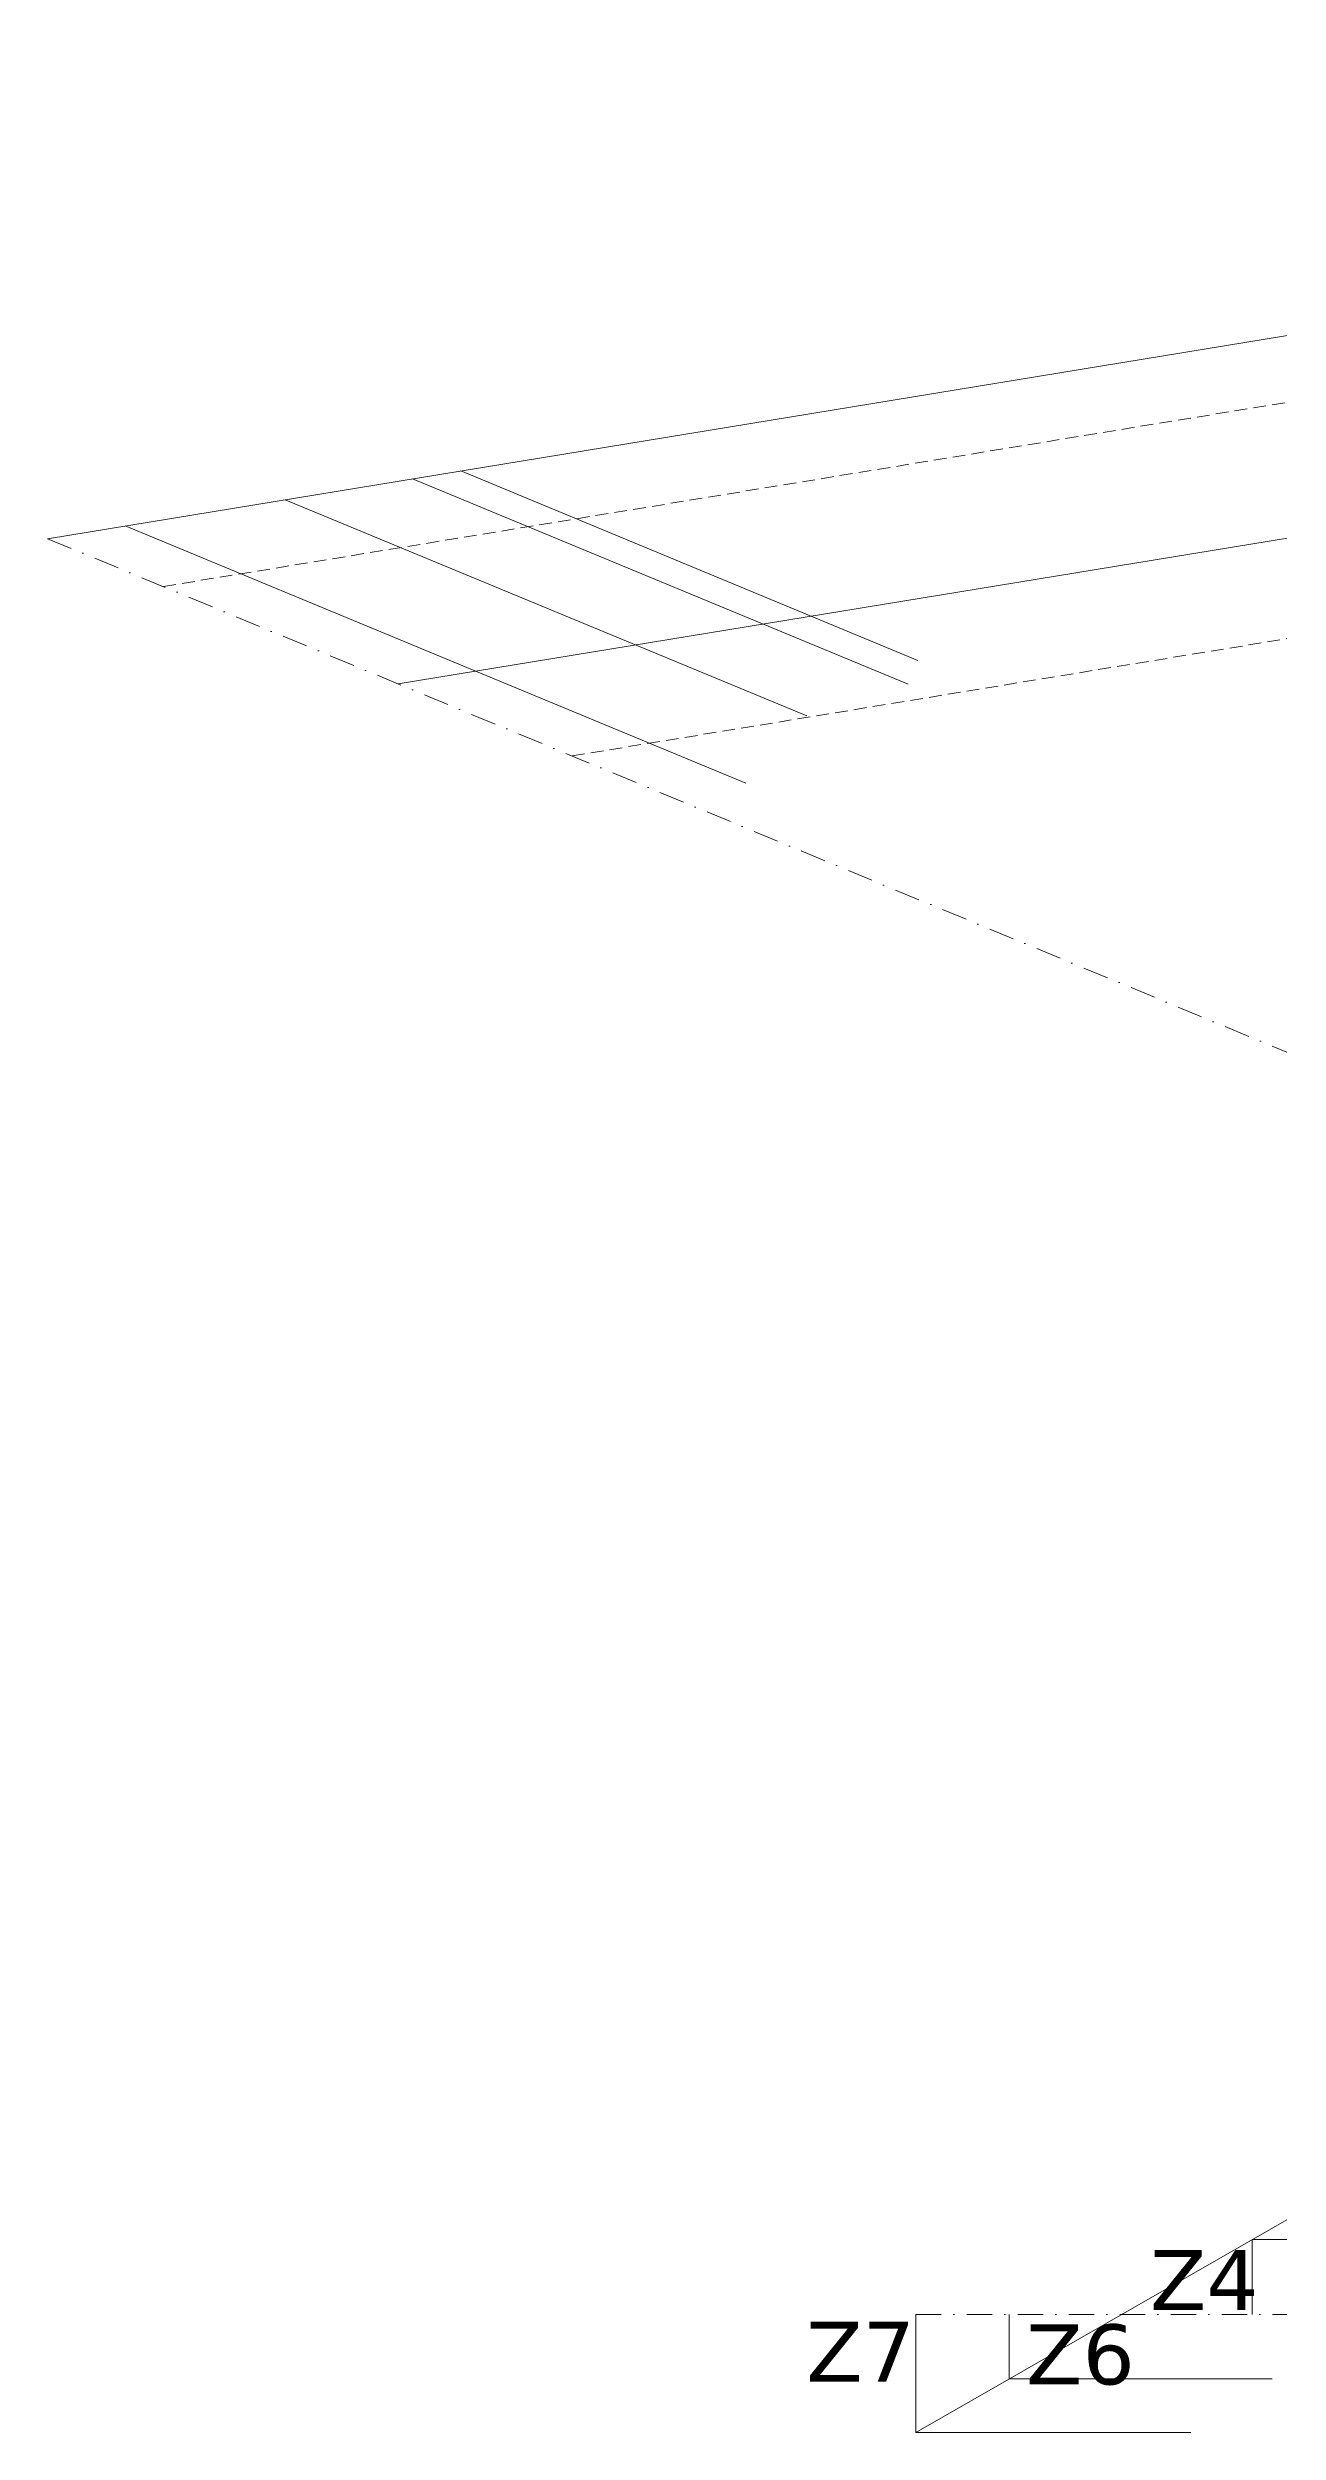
# Model space of a CAD drawing. Header units: millimetres. Extents: x -2450 to 1965, y -1915 to 1173.
# Drawn here: x -2450 to -1834, y -798 to 394 of the extents above; entities that cross this region are included whole.
import ezdxf

# ---------------------------------------------------------------- set-up
doc = ezdxf.new("R2010")
doc.units = ezdxf.units.MM
doc.linetypes.add('DASHDOT', pattern=[25.4, 12.7, -6.35, 0, -6.35])
doc.linetypes.add('HIDDEN', pattern=[9.525, 6.35, -3.175])
doc.layers.add('0_chambre_panne', color=6, linetype='Continuous', lineweight=0, true_color=0xff00ff)
doc.layers.add('0_vue_plan', color=7, linetype='Continuous', lineweight=0, true_color=0xffffff)
doc.styles.add('textstyle31', font='')
doc.styles.add('textstyle32', font='')
doc.styles.add('textstyle33', font='')
doc.styles.get('textstyle31').set_extended_font_data('DejaVu Sans')
doc.styles.get('textstyle32').set_extended_font_data('DejaVu Sans')
doc.styles.get('textstyle33').set_extended_font_data('DejaVu Sans')

msp = doc.modelspace()

# ---------------------------------------------------------------- linework, layer by layer
at = {"layer": '0_chambre_panne', "linetype": 'HIDDEN'}
for p, q in [((-2391.7, 125), (-894.1, 370.4)), ((-2187.3, 40.3), (-946.7, 243.6))]:
    msp.add_line(p, q, dxfattribs=at)
at = {"layer": '0_vue_plan'}
for p, q in [((-2449.6, 148.9), (-952, 394.4)), ((-950.6, 293.3), (-2274.3, 76.3)), ((-2267.1, 178.9), (-2019.2, 76.2)), ((-2243, 182.8), (-2014.3, 88)), ((-2330.8, 168.4), (-2069.9, 60.3)), ((-2410.9, 155.3), (-2100.4, 26.6)), ((-623, 0), (-2015.4, -797.9)), ((-1681.2, -701.5), (-1847.2, -701.5)), ((-1847.2, -701.5), (-1847.2, -739)), ((-2015.4, -739), (-2015.4, -797.9)), ((-1968.7, -739), (-1968.7, -771.2)), ((-1837.2, -771.2), (-1968.7, -771.2)), ((-1877.8, -797.9), (-2015.4, -797.9))]:
    msp.add_line(p, q, dxfattribs=at)
at = {"layer": '0_vue_plan', "linetype": 'DASHDOT'}
for p, q in [((-2449.6, 148.9), (-1258.2, -344.6)), ((-2015.4, -739), (-623, -739))]:
    msp.add_line(p, q, dxfattribs=at)

# ---------------------------------------------------------------- texts
at = {"layer": '0_vue_plan', "char_height": 4, "attachment_point": 1}
for s, insert, style in [('\\H30;Z4', (-1898.3, -706.8), 'textstyle31'), ('\\H30;Z7', (-2070.2, -742.6), 'textstyle32'), ('\\H30;Z6', (-1960.2, -743.9), 'textstyle33')]:
    msp.add_mtext(s, dxfattribs=dict(at, insert=insert, style=style))

doc.saveas('drawing.dxf')
